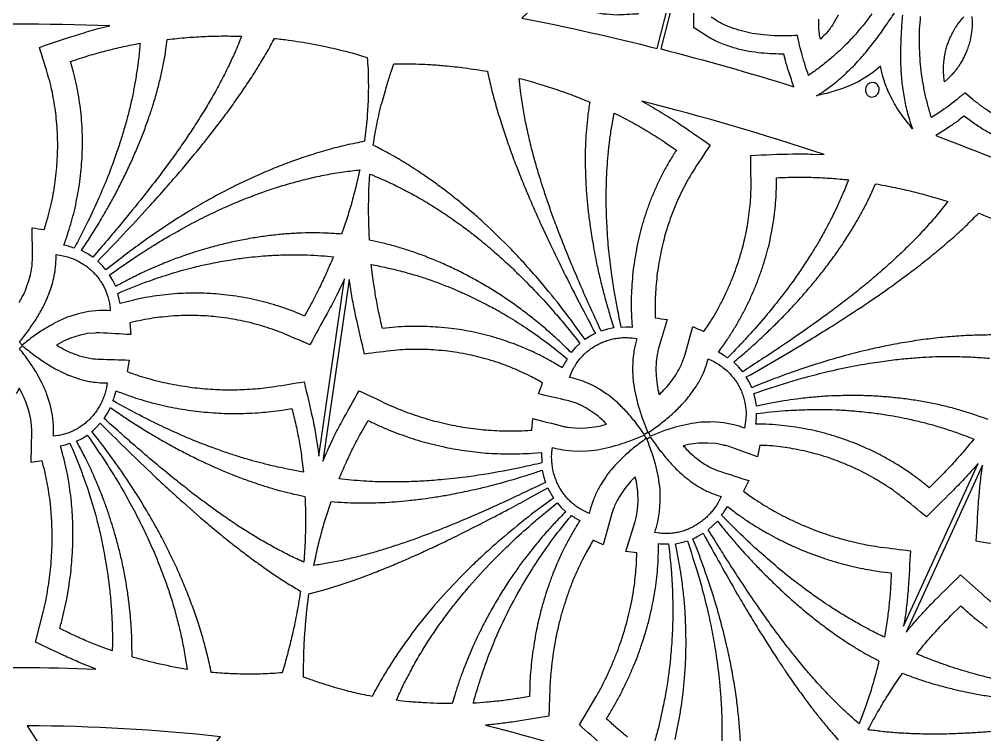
# Model space of a CAD drawing. Extents: x 10 to 990, y 10 to 990.
# Drawn here: x 500 to 649.5, y 785 to 895.8 of the extents above; entities that cross this region are included whole.
import ezdxf

# ---------------------------------------------------------------- set-up
doc = ezdxf.new("R2010")
doc.units = 0

msp = doc.modelspace()

# ---------------------------------------------------------------- linework, layer by layer
for points in [[(577.84, 896.01, -0.013094), (598.81, 891.3), (604.52, 913.77, -0.000937), (602.26, 912.73, -0.002796), (600.65, 912.05), (599.57, 911.66, -0.004801), (599.6, 909.93), (599.52, 907.96), (599.29, 905.9), (598.91, 903.86), (598.33, 901.82), (597.56, 899.88, -0.005631), (597.02, 898.81, 0.000825), (595.79, 896.63, 0.002062), (592.42, 896.47, 0.001351), (590.43, 896.63, 0.001077), (588.48, 896.98, 0.001279), (586.61, 897.51, 0.001112), (584.8, 898.2, -0.002624), (583, 899.03), (581.67, 899.73, -0.004239), (580.79, 898.79, -0.002406), (579.56, 897.59, 0.00144), (577.84, 896.01)], [(511.36, 858.96), (510.52, 859.52), (509.61, 860, 0.002304), (510.98, 862.08, 0.003428), (512.19, 864.03, 0.004353), (513.5, 866.28, 0.004721), (514.53, 868.11, 0.003596), (515.56, 870.06, 0.003441), (516.57, 872.12, 0.004352), (517.57, 874.28, 0.004436), (518.46, 876.36, 0.004644), (519.26, 878.37, 0.004639), (520.05, 880.56, 0.00308), (520.69, 882.47, 0.004276), (521.33, 884.66, 0.004682), (521.86, 886.74, 0.003651), (522.29, 888.71, 0.003692), (522.66, 890.76), (522.91, 892.68, -0.005953), (525.98, 893, -0.005921), (528.87, 893.17, -0.004299), (531.65, 893.24, -0.001872), (534.42, 893.2, -0.002568), (533.41, 890.75, -0.001993), (532.34, 888.43, -0.001893), (531.17, 886.12, -0.003056), (529.88, 883.78, -0.001519), (528.61, 881.62, -0.002941), (527.05, 879.16, -0.003489), (525.72, 877.15, -0.002763), (524.16, 874.92, -0.003137), (522.55, 872.72, -0.003759), (520.91, 870.56, -0.004156), (518.79, 867.87, -0.006291), (515.25, 863.53, -0.006343), (513.63, 861.62, 0.002354), (511.36, 858.96)], [(513.42, 856.99, 0.012729), (512.73, 857.76), (512.13, 858.34, 0.002439), (516.12, 862.51, 0.002903), (519.94, 866.64, 0.003222), (522.41, 869.39, 0.006232), (524.32, 871.58, 0.006828), (527.99, 875.96, 0.009543), (529.31, 877.6, 0.005116), (530.96, 879.74, 0.003247), (532.28, 881.49, 0.001977), (533.9, 883.76, 0.002516), (535.45, 886.04, 0.001814), (536.88, 888.26, 0.003), (538.32, 890.67, -0.001194), (539.53, 892.85, -0.007783), (541.67, 892.6, -0.010186), (545.3, 892.03, -0.010067), (547.44, 891.59, -0.005437), (550.57, 890.86, -0.009944), (553.16, 890.13), (553.88, 889.91, -0.006831), (554, 888.11, -0.011075), (554.05, 884.77, -0.0096), (554, 883.04, -0.003502), (553.82, 880.08), (553.48, 876.92, 0.004732), (550.6, 876.32, 0.004578), (547.83, 875.61, 0.006073), (544.9, 874.72, 0.006043), (542.28, 873.83, 0.005552), (539.59, 872.8, 0.006165), (536.86, 871.63, 0.006575), (534.15, 870.38, 0.006989), (531.51, 869.04, 0.00679), (529.09, 867.72, 0.007494), (526.29, 866.08, 0.008733), (522.97, 863.98, 0.011548), (518.72, 861.04, 0.009041), (516.08, 859.08, 0.00563), (513.42, 856.99)], [(508.5, 860.35, 0.013576), (507.62, 860.65), (506.91, 860.83, 0.005551), (507.58, 862.83, 0.006908), (508.09, 864.49, 0.004239), (508.52, 866.16, 0.005033), (508.92, 868.04, 0.004428), (509.23, 869.73, 0.005616), (509.48, 871.63, 0.006197), (509.65, 873.44, 0.006927), (509.75, 875.25, 0.00592), (509.78, 877.07, 0.005209), (509.74, 878.78, 0.005753), (509.6, 880.67, 0.007337), (509.4, 882.46, 0.006676), (509.12, 884.25, 0.00561), (508.8, 885.92, 0.005107), (508.37, 887.65), (507.9, 889.27, -0.005934), (510.72, 890.19, -0.006201), (513.4, 890.94, -0.006157), (516.13, 891.6, -0.001433), (518.7, 892.11, -0.004673), (518.48, 889.83, -0.005235), (518.2, 887.76, -0.00511), (517.84, 885.58, -0.005448), (517.46, 883.64, -0.005464), (516.96, 881.5, -0.004852), (516.44, 879.54, -0.00541), (515.79, 877.36, -0.006478), (515.07, 875.17, -0.012795), (513.71, 871.47, -0.00468), (512.32, 868.15, -0.008037), (510.63, 864.52, -0.007944), (509.78, 862.82, -0.003604), (508.5, 860.35)], [(641.96, 877.8, -0.013094), (661.87, 869.7), (671.2, 890.93, -0.000937), (668.8, 890.27, -0.002796), (667.1, 889.87), (665.97, 889.66, -0.004801), (665.71, 887.94), (665.31, 886.01), (664.75, 884.02), (664.03, 882.07), (663.12, 880.16), (662.04, 878.36, -0.005631), (661.34, 877.4, 0.000825), (659.77, 875.45, 0.002062), (656.42, 875.86, 0.001351), (654.47, 876.33, 0.001077), (652.62, 877, 0.001279), (650.86, 877.84, 0.001112), (649.18, 878.81, -0.002624), (647.54, 879.92), (646.34, 880.83, -0.004239), (645.33, 880.05, -0.002406), (643.92, 879.07, 0.00144), (641.96, 877.8)], [(589.22, 847.16, 0.012913), (588.31, 846.67), (587.61, 846.22, 0.010894), (584.2, 850.87, 0.010947), (580.66, 855.24, 0.008711), (578.07, 858.17, 0.009795), (576.2, 860.15, 0.014543), (571.99, 864.26, 0.01213), (570.32, 865.75, 0.009439), (567.89, 867.78, 0.011203), (566.13, 869.17, 0.007523), (564.14, 870.64, 0.005406), (561.98, 872.14, 0.004566), (559.67, 873.62, 0.005879), (557.13, 875.09, 0.001977), (554.82, 876.32, -0.00597), (555.1, 878.11, -0.008679), (555.75, 881.29, -0.008318), (556.17, 882.97, -0.002868), (557, 885.91, -0.008584), (557.63, 887.82), (558.02, 888.9, -0.006664), (560.03, 888.92, -0.010791), (563.74, 888.8, -0.009835), (565.9, 888.63, -0.004728), (568.98, 888.3, -0.002396), (572.5, 887.76, 0.001779), (573.11, 885.05, 0.001617), (573.81, 882.43, 0.00286), (574.67, 879.63, 0.00287), (575.5, 877.12, 0.002054), (576.43, 874.51, 0.002594), (577.47, 871.82, 0.002981), (578.57, 869.13, 0.002812), (579.67, 866.56, 0.002342), (580.77, 864.09, 0.002962), (582.17, 861.1, 0.00334), (583.81, 857.7, 0.004419), (585.97, 853.39, 0.004514), (587.46, 850.49, 0.000982), (589.22, 847.16)], [(592.07, 848.04), (591.07, 847.83), (590.1, 847.53, 0.001608), (587.84, 852.52, -0.003988), (586.68, 855.16, -0.003954), (585.32, 858.38, -0.006998), (583.82, 862.1, -0.003845), (582.8, 864.83, -0.004721), (581.99, 867.1, -0.003852), (581.22, 869.38, -0.002457), (580.46, 871.77, -0.001429), (579.77, 874.17, -0.002872), (579.1, 876.78, -0.003184), (578.54, 879.29, -0.002728), (578.06, 881.72, -0.003427), (577.68, 884.34), (577.4, 886.67, -0.005532), (580.41, 885.84, -0.00429), (583.08, 884.99, -0.004533), (585.79, 884.02, -0.001896), (588.34, 882.98, 0.00321), (588.03, 880.87, 0.003535), (587.82, 878.82, 0.003076), (587.69, 876.71, 0.004701), (587.63, 874.48, 0.004657), (587.66, 872.32, 0.004468), (587.75, 870.11, 0.004461), (587.93, 867.8, 0.004203), (588.15, 865.66, 0.003865), (588.45, 863.42, 0.00486), (588.92, 860.59, 0.005987), (589.22, 858.92, 0.004128), (589.72, 856.58, 0.004616), (590.31, 854.16, 0.004162), (590.81, 852.23, 0.003945), (591.48, 849.94), (592.07, 848.04)], [(624.65, 874.86, 0.018607), (596.41, 883.14, -0.005996), (599.18, 881.56, -0.005207), (601.86, 879.86, -0.004237), (606.99, 876.34, 0.004014), (604.21, 872.09, 0.007907), (603.34, 870.6, 0.007826), (602.59, 869.14, 0.007214), (601.89, 867.64, 0.007873), (601.25, 866.11, 0.007936), (600.68, 864.55, 0.008056), (600.15, 862.86, 0.005574), (599.75, 861.46, 0.006549), (599.36, 859.74, 0.00639), (599.05, 858.08, 0.004993), (598.81, 856.53, 0.005914), (598.62, 854.77, 0.007217), (598.51, 853.1, 0.004612), (598.46, 851.53, 0.005145), (598.49, 849.76), (598.5, 849.57, -0.00148), (600.35, 849.3), (598.95, 844.66, 0.022814), (598.8, 843.91), (598.63, 842.79), (598.58, 841.47), (598.66, 840.01, 0.02108), (598.91, 838.48), (599.1, 837.69, 0.008883), (599.84, 838.41, 0.023664), (600.8, 839.52), (601.62, 840.66, 0.026481), (602.35, 841.95, 0.025679), (602.71, 842.77, 0.028972), (603.15, 844.12), (604.3, 848.23, -0.001432), (606.02, 847.45, 0.010632), (607.22, 849.27, 0.004481), (608.07, 850.71, 0.007066), (608.94, 852.38, 0.005186), (609.59, 853.71, 0.006127), (610.29, 855.34, 0.006706), (610.9, 856.92, 0.007507), (611.45, 858.51, 0.008042), (611.95, 860.22, 0.005953), (612.32, 861.64, 0.007783), (612.69, 863.46, 0.008158), (612.95, 865.01, 0.006967), (613.15, 866.67, 0.005783), (613.28, 868.22, 0.005342), (613.34, 869.86, 0.001827), (613.27, 874.74, -0.005649), (619.79, 874.97, -0.006061), (622.84, 874.94), (624.65, 874.86)], [(594.89, 848.1, 0.010097), (593.96, 848.11), (593.22, 848.09, -0.004617), (592.64, 851, -0.008856), (592.23, 853.24, -0.015247), (591.31, 859.96, -0.009138), (591.15, 861.76, -0.009201), (591.02, 863.85, -0.011271), (590.9, 867.13, -0.00678), (590.91, 869.43, -0.007377), (590.95, 871.23, -0.005415), (591.07, 873.32, -0.005542), (591.23, 875.3, -0.004706), (591.48, 877.37, -0.005268), (591.79, 879.45), (592.13, 881.3, -0.004465), (594.76, 879.94, -0.004641), (597.21, 878.54, -0.00635), (599.75, 876.93, -0.001846), (601.77, 875.55, 0.005409), (600.77, 873.97, 0.004903), (599.89, 872.42, 0.007337), (599.04, 870.74, 0.006988), (598.3, 869.11, 0.007464), (597.63, 867.47, 0.007357), (597.03, 865.77, 0.007559), (596.47, 863.96, 0.005081), (596.05, 862.4, 0.006042), (595.65, 860.55, 0.005907), (595.33, 858.76, 0.004508), (595.08, 857.07, 0.005419), (594.9, 855.17, 0.00663), (594.79, 853.36, 0.004092), (594.76, 851.63, 0.004762), (594.8, 849.72), (594.89, 848.1)], [(514.93, 854.44), (514.5, 855.35), (513.98, 856.21, -0.006383), (518.53, 859.34, -0.007616), (520.89, 860.85, -0.008793), (524.02, 862.71, -0.012784), (527.69, 864.7, -0.008758), (530.64, 866.14, -0.01022), (533.27, 867.31, -0.011465), (535.65, 868.28, -0.011265), (537.98, 869.14, -0.008553), (539.84, 869.77, -0.005903), (542.32, 870.51, -0.005714), (544.93, 871.18, -0.00499), (547.47, 871.74, -0.005778), (550.23, 872.19, -0.00183), (552.71, 872.51, -0.003888), (552.09, 869.79, -0.002586), (551.46, 867.36, -0.002473), (550.72, 864.89), (549.92, 862.55, 0.006451), (547.59, 862.69, 0.007121), (545.43, 862.74, 0.006916), (543.22, 862.69, 0.006573), (541, 862.54, 0.006394), (538.77, 862.31, 0.006448), (536.5, 861.99, 0.00672), (534.15, 861.56, 0.006174), (531.98, 861.09, 0.006119), (529.73, 860.52, 0.00804), (526.93, 859.67, 0.009371), (525.19, 859.09, 0.007075), (523.01, 858.27, 0.008307), (520.59, 857.26, 0.008512), (518.75, 856.42, 0.007205), (516.69, 855.39, 0.001455), (514.93, 854.44)], [(586.83, 845.62), (586.11, 844.95), (585.45, 844.19, 0.006887), (583.6, 846, 0.00639), (581.97, 847.47, 0.007628), (579.96, 849.15, 0.008197), (578.22, 850.51, 0.008055), (576.43, 851.83, 0.007534), (574.5, 853.12, 0.006855), (572.54, 854.35, 0.006797), (570.54, 855.5, 0.006392), (568.6, 856.54, 0.006441), (566.44, 857.58, 0.006989), (564.47, 858.45, 0.007297), (562.28, 859.31, 0.007473), (560.19, 860.04, 0.007664), (558.19, 860.66, 0.007518), (556.1, 861.2, 0.001404), (554.23, 861.61, -0.002097), (554.12, 864.26, -0.004133), (554.09, 866.93, -0.002636), (554.15, 869.38), (554.3, 871.84, -0.004947), (556.87, 870.74, -0.004391), (559.28, 869.57, -0.004623), (561.65, 868.3, -0.006018), (564.03, 866.88, -0.006414), (566.27, 865.42, -0.00698), (568.71, 863.69, -0.006397), (570.59, 862.27, -0.007053), (572.8, 860.45, -0.007778), (574.95, 858.55, -0.008689), (577.02, 856.61, -0.02126), (582.96, 850.32, -0.010207), (584.64, 848.34, -0.002678), (586.83, 845.62)], [(609.67, 843.36, 0.013576), (608.92, 843.89), (608.28, 844.27, 0.005551), (609.5, 846, 0.006908), (610.45, 847.44, 0.004239), (611.34, 848.93, 0.005033), (612.25, 850.62, 0.004428), (613.02, 852.16, 0.005616), (613.8, 853.91, 0.006197), (614.47, 855.6, 0.006927), (615.08, 857.31, 0.00592), (615.61, 859.04, 0.005209), (616.06, 860.69, 0.005753), (616.46, 862.55, 0.007337), (616.77, 864.32, 0.006676), (617.01, 866.11, 0.00561), (617.17, 867.8, 0.005107), (617.25, 869.59), (617.25, 871.28, -0.005934), (620.21, 871.36, -0.006201), (623, 871.33, -0.006157), (625.8, 871.19, -0.001433), (628.42, 870.96, -0.004673), (627.56, 868.83, -0.005235), (626.71, 866.92, -0.00511), (625.75, 864.94, -0.005448), (624.83, 863.18, -0.005464), (623.75, 861.27, -0.004852), (622.7, 859.54, -0.00541), (621.46, 857.63, -0.006478), (620.16, 855.73, -0.012795), (617.81, 852.56, -0.00468), (615.54, 849.77, -0.008037), (612.9, 846.76, -0.007944), (611.61, 845.37, -0.003604), (609.67, 843.36)], [(612.03, 841.22), (611.38, 841.99), (610.64, 842.71, 0.002304), (612.54, 844.32, 0.003428), (614.26, 845.85, 0.004353), (616.15, 847.64, 0.004721), (617.65, 849.11, 0.003596), (619.19, 850.68, 0.003441), (620.74, 852.37, 0.004352), (622.3, 854.17, 0.004436), (623.75, 855.92, 0.004644), (625.08, 857.61, 0.004639), (626.46, 859.49, 0.00308), (627.61, 861.15, 0.004276), (628.84, 863.07, 0.004682), (629.93, 864.92, 0.003651), (630.9, 866.69, 0.003692), (631.83, 868.55), (632.62, 870.32, -0.005953), (635.65, 869.76, -0.005921), (638.47, 869.11, -0.004299), (641.15, 868.39, -0.001872), (643.81, 867.57, -0.002568), (642.15, 865.51, -0.001993), (640.46, 863.58, -0.001893), (638.69, 861.7, -0.003056), (636.79, 859.82, -0.001519), (634.96, 858.11, -0.002941), (632.77, 856.19, -0.003489), (630.93, 854.63, -0.002763), (628.81, 852.93, -0.003137), (626.64, 851.27, -0.003759), (624.46, 849.66, -0.004156), (621.67, 847.67, -0.006291), (617.05, 844.51, -0.006343), (614.96, 843.14, 0.002354), (612.03, 841.22)], [(500.02, 845.8, -0.001625), (501.4, 847.6, -0.001479), (502.59, 849.35, 0.004329), (503.62, 851.15, 0.014144), (504.27, 852.51, 0.027527), (504.55, 853.22), (504.99, 854.43, 0.015143), (505.32, 855.72, 0.030674), (505.57, 857.1, 0.019293), (505.68, 858.65), (505.68, 859.38), (506.53, 859.25, -0.014059), (507.46, 859.02, -0.015058), (508.25, 858.75), (508.93, 858.45, -0.012089), (509.72, 858, -0.016387), (510.39, 857.55, -0.014856), (511.02, 857.04, -0.015861), (511.61, 856.46, -0.015452), (512.13, 855.87, -0.015854), (512.6, 855.21, -0.014018), (513.01, 854.51), (513.33, 853.87), (513.62, 853.11, -0.013395), (513.86, 852.24, -0.015353), (514.01, 851.41), (514.08, 850.67, 0.030731), (512.34, 850.69), (510.78, 850.54), (509.11, 850.19, 0.00145), (507.42, 849.65, 0.022213), (505.62, 848.84, 0.001577), (503.99, 847.92, 0.001614), (502.23, 846.75, 0.001806), (500.46, 845.36), (500.02, 845.8)], [(515.61, 851.77, 0.010688), (515.42, 852.65), (515.23, 853.35, -0.013669), (519.39, 855.04, -0.009082), (522.63, 856.15, -0.01806), (527.51, 857.53, -0.007865), (529.7, 858.01, -0.009347), (532.53, 858.52, -0.012086), (534.8, 858.85, -0.014767), (538.21, 859.19, -0.008546), (540.5, 859.31, -0.008385), (542.43, 859.35, -0.00696), (544.6, 859.31, -0.007679), (546.77, 859.2, -0.001427), (548.64, 859.04, -0.00188), (547.58, 856.58, -0.002088), (546.49, 854.26, -0.00349), (545.23, 851.82), (544.15, 849.85, 0.005659), (542.42, 850.58, 0.007605), (540.64, 851.22, 0.007902), (538.91, 851.75, 0.007255), (537.16, 852.21, 0.007923), (535.4, 852.6, 0.007769), (533.6, 852.91, 0.007983), (531.68, 853.16, 0.00599), (530.05, 853.31, 0.006984), (528.12, 853.39, 0.008563), (526.18, 853.39, 0.005847), (524.54, 853.33, 0.006695), (522.61, 853.15, 0.008206), (520.79, 852.92, 0.005708), (519.07, 852.62, 0.008185), (517.1, 852.16), (515.61, 851.77)], [(584.87, 843.22, 0.013378), (584.4, 842.46), (584.07, 841.83, 0.007728), (582.25, 842.9, 0.008648), (580.73, 843.72, 0.005743), (579.17, 844.48, 0.008218), (577.3, 845.26, 0.008697), (575.68, 845.87, 0.008592), (573.85, 846.46, 0.009228), (572.09, 846.94, 0.007899), (570.4, 847.34, 0.008272), (568.51, 847.69, 0.00597), (566.9, 847.93, 0.007743), (564.89, 848.12, 0.008209), (563.18, 848.22, 0.008734), (561.28, 848.25, 0.006068), (559.68, 848.21, 0.008019), (557.8, 848.08), (556.23, 847.9, -0.002926), (555.65, 850.52, -0.003688), (555.18, 853, -0.002009), (554.8, 855.4), (554.5, 857.83, -0.007247), (556.91, 857.34, -0.007978), (559, 856.84, -0.008741), (561.37, 856.17, -0.00889), (563.12, 855.62, -0.007244), (565.15, 854.89, -0.007934), (567.14, 854.1, -0.009134), (569.47, 853.07, -0.010346), (571.94, 851.86, -0.010812), (573.92, 850.81, -0.011888), (575.67, 849.79, -0.0125), (578.48, 848.01, -0.011727), (581.75, 845.7, -0.008979), (584.56, 843.47), (584.87, 843.22)], [(505.76, 845.36, 0.009254), (506.62, 844.85, 0.023689), (507.91, 844.22, 0.007317), (509.28, 843.71, 0.03906), (511.1, 843.28, 0.024226), (512.46, 843.16, -0.0034), (517.02, 843.03), (516.69, 841.25, 0.009813), (518.67, 840.56, 0.003804), (520.22, 840.1, 0.005909), (521.99, 839.66, 0.007353), (523.48, 839.33, 0.006837), (525.17, 839.03, 0.007508), (526.79, 838.8, 0.006454), (528.31, 838.63, 0.006508), (530.02, 838.5, 0.004709), (531.43, 838.44, 0.006933), (533.33, 838.43, 0.00849), (534.85, 838.48, 0.008178), (536.55, 838.58, 0.008034), (537.95, 838.71, 0.006278), (539.52, 838.92, -0.003516), (544.09, 839.66, -0.00419), (545.43, 833.95, -0.005629), (545.94, 831.27, -0.005368), (546.32, 828.68), (546.38, 828.15), (550.36, 855.59, -0.008968), (549.65, 854.09, -0.007036), (548.97, 852.7, -0.003449), (547.67, 850.25, 0.002665), (545, 845.4, 0.005626), (540.37, 847.36, 0.008121), (538.75, 847.94, 0.007943), (537.17, 848.43, 0.009382), (535.47, 848.88, 0.010236), (533.85, 849.23, 0.008606), (532.3, 849.5, 0.009666), (530.43, 849.73, 0.009738), (528.96, 849.86, 0.009397), (527.19, 849.93, 0.009423), (525.49, 849.93, 0.009505), (523.92, 849.86, 0.009298), (522.15, 849.7, 0.008749), (520.58, 849.5, 0.00622), (519.03, 849.22, 0.006975), (517.3, 848.83), (517.1, 848.78), (517.26, 846.97, 0.003495), (512.45, 847.25, 0.023156), (511.69, 847.22), (510.57, 847.12), (509.28, 846.84), (507.9, 846.4, 0.022773), (506.49, 845.77), (505.76, 845.36)], [(551.1, 855.52), (547.02, 827.37, -0.012311), (547.71, 828.96, -0.006417), (548.67, 831.02, -0.005765), (549.93, 833.46, -0.002683), (552.62, 838.27, -0.00163), (557.06, 836.16, 0.005786), (558.6, 835.5, 0.005803), (560.09, 834.92, 0.007084), (561.69, 834.37, 0.008271), (563.23, 833.89, 0.006576), (564.69, 833.49, 0.006365), (566.36, 833.1, 0.007496), (567.84, 832.8, 0.007155), (569.53, 832.53, 0.007189), (571.15, 832.32, 0.007472), (572.67, 832.18, 0.006956), (574.38, 832.09, 0.00669), (575.91, 832.05, 0.003965), (577.44, 832.07, 0.004459), (579.16, 832.16), (579.35, 832.17), (579.52, 833.97, -0.003391), (584.13, 832.78, 0.022335), (584.86, 832.65), (585.96, 832.51), (587.26, 832.49), (588.69, 832.61, 0.020945), (590.2, 832.89), (590.95, 833.09, 0.010231), (590.25, 833.79, 0.025551), (589.14, 834.71, 0.009265), (587.91, 835.52, 0.033955), (586.38, 836.29, 0.039862), (584.32, 836.89, 0.002897), (580.4, 837.78), (581.05, 839.47, 0.014724), (579.09, 840.56, 0.006253), (577.68, 841.23, 0.008427), (575.96, 841.96, 0.006312), (574.58, 842.48, 0.008789), (572.8, 843.05, 0.009532), (571.18, 843.49, 0.00836), (569.64, 843.85, 0.009867), (567.8, 844.19, 0.010027), (566.35, 844.4, 0.009631), (564.51, 844.57, 0.010572), (562.94, 844.66, 0.010202), (561.19, 844.68, 0.009592), (559.75, 844.65, 0.008567), (558.13, 844.52, 0.003535), (553.45, 843.96, 0.001576), (552.14, 849.7, -0.001485), (551.62, 852.29, -0.003421), (551.17, 854.99), (551.1, 855.52)], [(596.8, 831.51, 0.001692), (595.48, 833.34, 0.001578), (594.12, 834.94, 0.00721), (592.67, 836.4, 0.016133), (591.53, 837.36, 0.028005), (590.91, 837.81), (589.85, 838.52, 0.01668), (588.6, 839.19, 0.03597), (587.15, 839.8, 0.026215), (585.75, 840.22), (585.22, 840.34), (585.53, 841.12), (585.9, 841.86, -0.013576), (586.39, 842.63), (586.83, 843.21, -0.01292), (587.44, 843.87), (587.95, 844.35, -0.014506), (588.66, 844.88, -0.01563), (589.36, 845.32, -0.016312), (590.07, 845.68, -0.016234), (590.81, 845.98, -0.013517), (591.59, 846.22, -0.017024), (592.39, 846.39, -0.015247), (593.21, 846.49, -0.014156), (594.04, 846.51, -0.01582), (594.89, 846.46), (595.65, 846.36, 0.030241), (595.23, 844.68), (595.01, 843.14), (594.96, 841.45), (595.08, 839.68, 0.019773), (595.41, 837.74), (595.86, 835.92, -0.001346), (596.51, 833.92, -0.001536), (597.33, 831.82), (596.8, 831.51)], [(500.46, 845.24, -0.001798), (502.22, 843.85, -0.001618), (503.93, 842.66, 0.00395), (505.67, 841.62, 0.013962), (507.06, 840.93, 0.022357), (507.76, 840.65, 0.008395), (508.93, 840.22, 0.024908), (510.61, 839.77, 0.018664), (511.41, 839.63, 0.018338), (512.91, 839.49), (513.61, 839.48, -0.013227), (513.45, 838.56, -0.014171), (513.23, 837.76, -0.013457), (512.95, 837, -0.015303), (512.62, 836.26, -0.012509), (512.22, 835.57, -0.016089), (511.78, 834.91, -0.014355), (511.3, 834.31, -0.014405), (510.75, 833.74, -0.015174), (510.17, 833.22, -0.015506), (509.56, 832.77, -0.01308), (508.9, 832.35, -0.015858), (508.22, 832, -0.01581), (507.5, 831.71, -0.013455), (506.77, 831.49, -0.015389), (505.99, 831.32), (505.29, 831.23, 0.028166), (505.28, 832.96), (505.11, 834.51), (504.76, 836.16), (504.22, 837.84, 0.02144), (503.43, 839.63), (502.54, 841.26, 0.001492), (501.39, 843.01, 0.001633), (500.03, 844.8), (500.46, 845.24)], [(597.44, 831.79, -0.001625), (599.27, 833.12, -0.001479), (600.9, 834.47, 0.004329), (602.4, 835.91, 0.014144), (603.41, 837.02, 0.027527), (603.88, 837.63), (604.64, 838.67, 0.015143), (605.33, 839.81, 0.030674), (605.95, 841.06, 0.019293), (606.5, 842.52), (606.7, 843.22), (607.48, 842.86, -0.014059), (608.3, 842.38, -0.015058), (608.98, 841.89), (609.55, 841.42, -0.012089), (610.19, 840.76, -0.016387), (610.71, 840.14, -0.014856), (611.17, 839.47, -0.015861), (611.57, 838.75, -0.015452), (611.9, 838.03, -0.015854), (612.16, 837.27, -0.014018), (612.36, 836.48), (612.49, 835.78), (612.55, 834.96, -0.013395), (612.53, 834.06, -0.015353), (612.44, 833.23), (612.3, 832.5, 0.030731), (610.64, 833.01), (609.1, 833.31), (607.4, 833.44, 0.00145), (605.62, 833.39, 0.022213), (603.67, 833.12, 0.001577), (601.85, 832.71, 0.001614), (599.84, 832.08, 0.001806), (597.74, 831.24), (597.44, 831.79)], [(514.49, 836.73, 0.012138), (514.79, 837.57), (514.98, 838.26, 0.005001), (516.89, 837.55, 0.006212), (518.46, 837.02, 0.003557), (520.05, 836.55, 0.005543), (521.92, 836.08, 0.006624), (523.54, 835.72, 0.004788), (525.25, 835.42, 0.004878), (526.97, 835.17, 0.005705), (528.69, 834.97, 0.006078), (530.51, 834.84, 0.003916), (532.05, 834.76, 0.005686), (533.98, 834.76, 0.006082), (535.6, 834.8, 0.006358), (537.41, 834.91, 0.003909), (538.94, 835.05, 0.005476), (540.72, 835.29), (542.22, 835.54, -0.005367), (542.84, 832.94, -0.005693), (543.33, 830.48, -0.005725), (543.72, 828), (544, 825.68, -0.004277), (541.8, 826.08, -0.004129), (539.98, 826.46, -0.004992), (537.79, 826.99, -0.006475), (536.08, 827.44, -0.00563), (534.1, 828.03, -0.005587), (532.32, 828.6, -0.005989), (530.19, 829.36, -0.007015), (527.72, 830.3, -0.014148), (524.32, 831.74, -0.007347), (521.31, 833.13, -0.006808), (517.75, 834.94, -0.003685), (514.65, 836.64), (514.49, 836.73)], [(513.12, 833.98), (513.66, 834.79), (514.13, 835.66, 0.002963), (516.17, 834.26, 0.003454), (517.92, 833.11, 0.003922), (520.02, 831.81, 0.00529), (521.81, 830.75, 0.004786), (523.62, 829.73, 0.004159), (525.52, 828.72, 0.004761), (527.51, 827.72, 0.005523), (529.51, 826.78, 0.004314), (531.18, 826.04, 0.003994), (533.19, 825.21, 0.004657), (535.01, 824.51, 0.00479), (537.01, 823.82, 0.005365), (538.9, 823.23, 0.005062), (540.7, 822.71, 0.002571), (542.48, 822.28, -0.001503), (544.24, 821.91, -0.004824), (544.32, 819.17, -0.00473), (544.31, 816.61, -0.004779), (544.22, 814.06), (544.06, 811.71, -0.001428), (541.91, 812.72, -0.002861), (539.79, 813.82, -0.003199), (537.76, 814.95, -0.002504), (535.76, 816.15, -0.003041), (533.77, 817.42, -0.003314), (531.58, 818.92, -0.003368), (529.85, 820.13, -0.002937), (527.77, 821.68, -0.003785), (525.71, 823.28, -0.004723), (523.74, 824.85, -0.008505), (517.54, 830.06, -0.006168), (515.55, 831.83, 0.002583), (513.12, 833.98)], [(614.08, 833.12, 0.010688), (614.15, 834.02), (614.16, 834.74, -0.013669), (618.63, 835.2, -0.009082), (622.06, 835.35, -0.01806), (627.12, 835.3, -0.007865), (629.36, 835.14, -0.009347), (632.22, 834.84, -0.012086), (634.49, 834.51, -0.014767), (637.86, 833.87, -0.008546), (640.08, 833.34, -0.008385), (641.95, 832.84, -0.00696), (644.03, 832.19, -0.007679), (646.08, 831.47, -0.001427), (647.82, 830.79, -0.00188), (646.12, 828.73, -0.002088), (644.41, 826.81, -0.00349), (642.51, 824.83), (640.93, 823.24, 0.005659), (639.47, 824.43, 0.007605), (637.94, 825.54, 0.007902), (636.44, 826.54, 0.007255), (634.89, 827.47, 0.007923), (633.3, 828.34, 0.007769), (631.66, 829.15, 0.007983), (629.9, 829.93, 0.00599), (628.37, 830.53, 0.006984), (626.54, 831.15, 0.008563), (624.68, 831.7, 0.005847), (623.09, 832.1, 0.006695), (621.19, 832.48, 0.008206), (619.38, 832.76, 0.005708), (617.64, 832.96, 0.008185), (615.62, 833.08), (614.08, 833.12)], [(511.25, 831.97, 0.011282), (511.97, 832.64), (512.53, 833.23, 0.002159), (516.44, 829.36, 0.002435), (520.27, 825.69, 0.002808), (522.92, 823.21, 0.005629), (524.91, 821.4, 0.005938), (529.07, 817.76, 0.008952), (530.47, 816.59, 0.005255), (532.72, 814.76, 0.009192), (534.42, 813.44, 0.008002), (536.23, 812.08, 0.006034), (537.78, 810.96, 0.001701), (539.56, 809.72, 0.002201), (541.66, 808.37, -0.002076), (543.53, 807.23, -0.007814), (543.21, 805.16, -0.008831), (542.6, 801.97, -0.009578), (542.08, 799.7, -0.004757), (541.51, 797.42, -0.007387), (540.76, 794.77), (540.7, 794.59, -0.005364), (539.17, 794.47, -0.009296), (536.28, 794.37, -0.010958), (534.64, 794.38, -0.002149), (532.39, 794.45, 0.002167), (529.73, 794.63, 0.005695), (529.12, 797.33, 0.005692), (528.45, 799.85, 0.006184), (527.62, 802.53, 0.006552), (526.8, 804.91, 0.006037), (525.86, 807.37, 0.006558), (524.79, 809.89, 0.007012), (523.64, 812.39, 0.007782), (522.37, 814.94, 0.008348), (521.11, 817.28, 0.008915), (519.25, 820.47, 0.018085), (514.96, 827.01, 0.011726), (512.24, 830.69), (511.25, 831.97)], [(580.89, 828.73, 0.014748), (580.9, 827.74), (580.94, 827.11, -0.004333), (577.78, 826.4, -0.007985), (575.73, 825.99, -0.012709), (569.55, 824.95, -0.007178), (567.76, 824.73, -0.007046), (565.69, 824.52, -0.010368), (562.7, 824.29, -0.006735), (560.07, 824.18, -0.010462), (558.29, 824.15, -0.007798), (555.95, 824.17, -0.010404), (554.27, 824.23, -0.009466), (552.36, 824.35, -0.010764), (550.45, 824.52), (549.52, 824.61, -0.005448), (550.6, 827.13, -0.003996), (551.65, 829.34, -0.005754), (552.92, 831.74), (554.01, 833.67, 0.002948), (555.63, 832.9, 0.005403), (557.29, 832.19, 0.005343), (558.88, 831.57, 0.005072), (560.5, 831, 0.005705), (562.13, 830.49, 0.00541), (563.8, 830.04, 0.006033), (565.57, 829.62, 0.006774), (567.18, 829.29, 0.004867), (568.89, 829.02, 0.004865), (570.61, 828.79, 0.003307), (572.25, 828.63, 0.004458), (574.08, 828.53, 0.005738), (575.82, 828.49, 0.003298), (577.49, 828.51, 0.005696), (579.42, 828.61), (580.89, 828.73)], [(508.86, 830.47), (509.71, 830.9), (510.52, 831.42, -0.006041), (513.48, 827.02, -0.008441), (515.05, 824.51, -0.00876), (516.97, 821.19, -0.010642), (518.55, 818.22, -0.00879), (520, 815.18, -0.014688), (521.67, 811.3, -0.008007), (522.49, 809.14, -0.005841), (523.22, 807.06, -0.00645), (523.98, 804.58, -0.006426), (524.62, 802.17, -0.004407), (525.15, 799.93, -0.005873), (525.64, 797.3), (525.98, 795.11, -0.00293), (523.66, 795.53, -0.004064), (521.51, 795.98, -0.002072), (519.47, 796.48, 0.001561), (517.45, 797.05, 0.005908), (517.43, 799.37, 0.005651), (517.36, 801.33, 0.006664), (517.19, 803.52, 0.006383), (516.96, 805.63, 0.006466), (516.66, 807.74, 0.00655), (516.29, 809.89, 0.007633), (515.78, 812.31, 0.007994), (515.3, 814.28, 0.007016), (514.74, 816.32, 0.008257), (513.71, 819.55, 0.012847), (513.08, 821.3, 0.010771), (512.19, 823.56, 0.009043), (511.1, 826.06, 0.01048), (510.3, 827.72, 0.010733), (509.22, 829.78), (508.86, 830.47)], [(597.07, 830.87, 0.001539), (595.27, 829.53, 0.001346), (593.68, 828.16, 0.006778), (592.24, 826.7, 0.015564), (591.23, 825.49, 0.022764), (590.79, 824.85, 0.009602), (590.09, 823.79, 0.025025), (589.26, 822.22, 0.021214), (588.9, 821.36, 0.021886), (588.42, 819.89), (588.26, 819.28), (587.53, 819.6), (586.84, 819.97, -0.012983), (586.13, 820.46, -0.016563), (585.53, 820.95, -0.012436), (584.97, 821.5, -0.016938), (584.47, 822.08, -0.014496), (584.02, 822.7, -0.014488), (583.61, 823.38, -0.014986), (583.27, 824.07, -0.014973), (582.98, 824.79, -0.012659), (582.75, 825.56, -0.015178), (582.58, 826.33, -0.014557), (582.48, 827.13, -0.013279), (582.44, 827.93, -0.014329), (582.47, 828.77), (582.55, 829.51, 0.029241), (584.19, 829.14), (585.69, 828.95), (587.34, 828.93), (589.06, 829.07, 0.019633), (590.95, 829.42, -0.001355), (592.73, 829.89, -0.001608), (594.7, 830.56, -0.001705), (596.78, 831.41), (597.07, 830.87)], [(506.36, 829.74, 0.015588), (507.27, 829.97), (507.83, 830.15, -0.00836), (509.11, 827.1, -0.009996), (509.9, 825, -0.022126), (512, 818.26, -0.008248), (512.56, 815.96, -0.008205), (513.21, 812.77, -0.016094), (513.92, 807.98, -0.00843), (514.18, 805.32, -0.015872), (514.39, 801.39, -0.009918), (514.41, 799.07), (514.4, 797.98), (512.25, 798.77, -0.00131), (510.19, 799.6, -0.002936), (508.02, 800.59, 0.001879), (506.25, 801.44, 0.005505), (506.75, 803.31, 0.006907), (507.16, 805.12, 0.007093), (507.49, 806.86, 0.007707), (507.78, 808.72, 0.00891), (508, 810.47, 0.007868), (508.15, 812.16, 0.008076), (508.26, 814.15, 0.007483), (508.3, 815.67, 0.007023), (508.28, 817.57, 0.008211), (508.19, 819.47, 0.007595), (508.06, 821.08, 0.007236), (507.83, 822.97, 0.007051), (507.57, 824.66, 0.00748), (507.22, 826.44, 0.008486), (506.74, 828.37), (506.36, 829.74)], [(597.7, 831.13, -0.001798), (599, 829.3, -0.001618), (600.31, 827.67, 0.00395), (601.69, 826.19, 0.013962), (602.83, 825.13, 0.022357), (603.42, 824.66, 0.008395), (604.42, 823.92, 0.024908), (605.91, 823.02, 0.018664), (606.63, 822.66, 0.018338), (608.03, 822.1), (608.7, 821.89, -0.013227), (608.28, 821.06, -0.014171), (607.85, 820.35, -0.013457), (607.37, 819.7, -0.015303), (606.84, 819.09, -0.012509), (606.26, 818.53, -0.016089), (605.66, 818.03, -0.014355), (605.02, 817.59, -0.014405), (604.34, 817.19, -0.015174), (603.64, 816.86, -0.015506), (602.93, 816.59, -0.01308), (602.18, 816.38, -0.015858), (601.42, 816.23, -0.01581), (600.65, 816.16, -0.013455), (599.88, 816.15, -0.015389), (599.09, 816.21), (598.4, 816.32, 0.028166), (598.87, 817.99), (599.15, 819.52), (599.27, 821.2), (599.23, 822.97, 0.02144), (598.97, 824.9), (598.58, 826.72, 0.001492), (597.97, 828.73, 0.001633), (597.17, 830.83), (597.7, 831.13)], [(602.83, 829.75, 0.009254), (603.51, 829.02, 0.023689), (604.57, 828.05, 0.007317), (605.74, 827.17, 0.03906), (607.36, 826.25, 0.024226), (608.63, 825.75, -0.0034), (612.97, 824.35), (612.15, 822.72, 0.009813), (613.86, 821.5, 0.003804), (615.22, 820.62, 0.005909), (616.79, 819.7, 0.007353), (618.13, 818.97, 0.006837), (619.67, 818.21, 0.007508), (621.15, 817.53, 0.006454), (622.56, 816.94, 0.006508), (624.17, 816.33, 0.004709), (625.51, 815.87, 0.006933), (627.32, 815.34, 0.00849), (628.8, 814.95, 0.008178), (630.46, 814.57, 0.008034), (631.84, 814.3, 0.006278), (633.4, 814.06, -0.003516), (638, 813.48, -0.00419), (637.67, 807.62, -0.005629), (637.41, 804.91, -0.005368), (637.05, 802.32), (636.96, 801.79), (648.5, 827, -0.008968), (647.39, 825.76, -0.007036), (646.35, 824.62, -0.003449), (644.42, 822.63, 0.002665), (640.49, 818.73, 0.005626), (636.6, 821.92, 0.008121), (635.21, 822.93, 0.007943), (633.83, 823.84, 0.009382), (632.32, 824.75, 0.010236), (630.87, 825.55, 0.008606), (629.45, 826.24, 0.009666), (627.73, 826.99, 0.009738), (626.36, 827.53, 0.009397), (624.67, 828.1, 0.009423), (623.05, 828.57, 0.009505), (621.52, 828.95, 0.009298), (619.77, 829.3, 0.008749), (618.21, 829.54, 0.00622), (616.65, 829.72, 0.006975), (614.87, 829.82), (614.67, 829.83), (614.32, 828.05, 0.003495), (609.78, 829.67, 0.023156), (609.05, 829.86), (607.94, 830.08), (606.62, 830.18), (605.17, 830.14, 0.022773), (603.64, 829.93), (602.83, 829.75)], [(580.99, 825.99), (581.2, 825.02), (581.5, 824.08, 0.002063), (576.76, 821.83, -0.003999), (574.2, 820.64, -0.003468), (570.93, 819.18, -0.006448), (567.74, 817.82, -0.004057), (564.96, 816.7, -0.006238), (562.54, 815.78, -0.008244), (560.46, 815.02, -0.008315), (558.28, 814.28, -0.006451), (556.63, 813.75, -0.002806), (554.46, 813.11, -0.002493), (552.2, 812.51, -0.001875), (550.03, 812, -0.002331), (547.68, 811.55, 0.001854), (545.6, 811.2, -0.00395), (546.2, 813.92, -0.004753), (546.83, 816.42, -0.005059), (547.55, 818.88), (548.28, 821.12, 0.003893), (550.34, 820.97, 0.004908), (552.25, 820.9, 0.004539), (554.21, 820.9, 0.003597), (556.2, 820.96, 0.003512), (558.2, 821.08, 0.003568), (560.25, 821.27, 0.004298), (562.49, 821.54, 0.004828), (564.49, 821.82, 0.00349), (566.48, 822.16, 0.004494), (569.31, 822.73, 0.009873), (570.97, 823.09, 0.005287), (572.99, 823.58, 0.007992), (577.01, 824.7, 0.003407), (579.19, 825.38, -0.001533), (580.99, 825.99)], [(581.85, 823.22, 0.01132), (582.31, 822.34), (582.73, 821.66, 0.011081), (578.23, 818.27, 0.010933), (574.11, 814.85, 0.008787), (571.09, 812.12, 0.008188), (569.19, 810.26, 0.013135), (565.27, 806.14, 0.01632), (561.53, 801.63, 0.006818), (559.9, 799.42, 0.006322), (558.46, 797.36, 0.006093), (557.09, 795.25, 0.006314), (555.72, 792.93, 0.001173), (554.62, 790.92, -0.006954), (553.04, 791.24, -0.00787), (550.37, 791.88, -0.01056), (548.79, 792.33, -0.002567), (546.48, 793.05, -0.00922), (544.34, 793.81), (544.03, 793.92, -0.006797), (544.03, 795.9, -0.0092), (544.13, 799.3, -0.009245), (544.3, 801.62, -0.005319), (544.48, 803.77), (544.83, 806.81), (547.21, 807.45), (549.52, 808.16, 0.002069), (552.01, 809.01, 0.002167), (554.24, 809.82, 0.002526), (556.66, 810.77, 0.00297), (559.08, 811.78, 0.003298), (561.51, 812.85, 0.003607), (563.93, 813.96, 0.003765), (566.18, 815.03, 0.003417), (569.18, 816.52, 0.006671), (576.2, 820.15, 0.004045), (579.11, 821.72), (581.85, 823.22)], [(583.29, 820.9), (583.92, 820.19), (584.62, 819.54, 0.006487), (582.87, 817.73, 0.006033), (581.43, 816.15, 0.007926), (579.69, 814.05, 0.009944), (578.25, 812.21, 0.01011), (577.04, 810.56, 0.008723), (575.83, 808.8, 0.008714), (574.54, 806.76, 0.009651), (573.22, 804.52, 0.011811), (572.25, 802.76, 0.00961), (571.07, 800.42, 0.01243), (570.24, 798.64, 0.017012), (568.61, 794.62, 0.012575), (568, 792.89, 0.011773), (567.44, 791.12), (567.06, 789.82, -0.003069), (564.71, 789.84, -0.003162), (562.53, 789.94, -0.003684), (560.37, 790.1, 0.001912), (558.39, 790.32, -0.003751), (559.47, 792.67, -0.005156), (560.66, 794.96, -0.005656), (561.88, 797.14, -0.006355), (563.23, 799.34, -0.005556), (564.56, 801.34, -0.007159), (566.31, 803.75, -0.007503), (567.59, 805.43, -0.007235), (569.3, 807.51, -0.014763), (572.78, 811.36, -0.02071), (578.94, 817.26, -0.009163), (580.91, 818.94, -0.002264), (583.29, 820.9)], [(608.77, 819.01, 0.012138), (609.29, 819.73), (609.67, 820.33, 0.005001), (611.3, 819.12, 0.006212), (612.66, 818.17, 0.003557), (614.06, 817.27, 0.005543), (615.72, 816.29, 0.006624), (617.17, 815.49, 0.004788), (618.72, 814.72, 0.004878), (620.3, 813.99, 0.005705), (621.9, 813.32, 0.006078), (623.61, 812.68, 0.003916), (625.07, 812.17, 0.005686), (626.91, 811.63, 0.006082), (628.48, 811.21, 0.006358), (630.25, 810.81, 0.003909), (631.75, 810.51, 0.005476), (633.54, 810.23), (635.04, 810.05, -0.005367), (634.91, 807.38, -0.005693), (634.68, 804.89, -0.005725), (634.36, 802.4), (633.97, 800.09, -0.004277), (631.97, 801.1, -0.004129), (630.33, 801.98, -0.004992), (628.39, 803.1, -0.006475), (626.87, 804.01, -0.00563), (625.14, 805.13, -0.005587), (623.58, 806.19, -0.005989), (621.76, 807.51, -0.007015), (619.65, 809.11, -0.014148), (616.8, 811.45, -0.007347), (614.3, 813.63, -0.006808), (611.39, 816.37, -0.003685), (608.9, 818.87), (608.77, 819.01)], [(585.52, 818.96, 0.012397), (586.23, 818.49), (586.81, 818.16, 0.006674), (585.73, 816.37, 0.007487), (584.9, 814.88, 0.007545), (584.08, 813.27, 0.007942), (583.26, 811.44, 0.00767), (582.64, 809.95, 0.006978), (581.99, 808.17, 0.007301), (581.42, 806.45, 0.00783), (580.92, 804.71, 0.008185), (580.43, 802.78, 0.007629), (580.1, 801.3, 0.00747), (579.74, 799.23, 0.009213), (579.49, 797.56, 0.013693), (579.14, 794.22, 0.007131), (579.05, 792.37), (579.02, 790.92, -0.002462), (576.69, 790.53, -0.003421), (574.51, 790.23, -0.004), (572.33, 790.01, 0.00149), (570.3, 789.86, -0.005849), (570.99, 792.25, -0.007119), (571.62, 794.23, -0.008052), (572.58, 796.94, -0.010726), (573.37, 798.97, -0.022211), (575.94, 804.53, -0.019739), (578.58, 809.28, -0.010891), (580.75, 812.66, -0.011413), (583.15, 815.99, -0.00806), (585.4, 818.81), (585.52, 818.96)], [(606.68, 816.75), (607.43, 817.38), (608.12, 818.08, 0.002963), (609.68, 816.16, 0.003454), (611.04, 814.57, 0.003922), (612.69, 812.73, 0.00529), (614.11, 811.21, 0.004786), (615.56, 809.72, 0.004159), (617.1, 808.21, 0.004761), (618.73, 806.7, 0.005523), (620.38, 805.23, 0.004314), (621.77, 804.04, 0.003994), (623.47, 802.68, 0.004657), (625.02, 801.5, 0.00479), (626.74, 800.28, 0.005365), (628.39, 799.17, 0.005062), (629.97, 798.18, 0.002571), (631.56, 797.25, -0.001503), (633.14, 796.41, -0.004824), (632.45, 793.76, -0.00473), (631.72, 791.3, -0.004779), (630.91, 788.88), (630.09, 786.67, -0.001428), (628.31, 788.25, -0.002861), (626.59, 789.9, -0.003199), (624.96, 791.56, -0.002504), (623.38, 793.27, -0.003041), (621.83, 795.05, -0.003314), (620.15, 797.1, -0.003368), (618.83, 798.75, -0.002937), (617.27, 800.82, -0.003785), (615.74, 802.94, -0.004723), (614.3, 805, -0.008505), (609.82, 811.75, -0.006168), (608.41, 814, 0.002583), (606.68, 816.75)], [(514.88, 762.63, -0.022561), (531.14, 784.68, 0.02616), (501.22, 786.37, -0.022572), (514.88, 762.63)]]:
    msp.add_lwpolyline(points, format="xyb", close=True)
for points in [[(605.06, 913.66), (599.33, 891.23, -0.013282), (619.97, 885.37, -0.001905), (619.17, 887.68, -0.003677), (618.66, 889.41), (618.39, 890.43, -0.003745), (616.75, 890.45, 0.001114), (614.9, 890.58, 0.001349), (612.99, 890.85, -0.004855), (611.08, 891.27, 0.001333), (609.25, 891.87, -0.007078), (608.23, 892.28, -0.007069), (607.3, 892.74, -0.006348), (606.43, 893.24, 0.001644), (604.49, 894.49, -0.002175), (604.45, 897.08, -0.007314)], [(636.78, 896.48, 0.001577), (636.58, 893.96, 0.001976), (636.48, 891.37, 0.001605), (636.49, 888.79, 0.005455), (636.56, 887.42, 0.005902), (636.66, 886.22, 0.001768), (637.02, 883.71, 0.005025), (637.26, 882.45, 0.004159), (637.57, 881.23, 0.004907), (637.94, 879.99), (638.34, 878.85, -0.002751), (637.46, 879.96, -0.003329), (636.65, 881.05), (635.92, 882.12, -0.004722), (635.21, 883.36), (634.61, 884.54), (634.08, 885.81), (633.68, 887.15), (633.37, 888.54), (632.27, 887.63), (631.12, 886.84), (629.92, 886.15), (628.67, 885.56, -0.003807), (627.33, 885.04, -0.003811), (626.03, 884.61, -0.003587), (624.72, 884.25), (623.47, 883.96, 0.005106), (624.61, 884.68, 0.003181), (625.65, 885.44, 0.00532), (626.65, 886.21, 0.004415), (627.61, 887.06, -0.001308), (629.4, 888.78, -0.001078), (631.11, 890.7, 0.001799), (632.75, 892.78, 0.001295), (634.26, 894.9, 0.002113), (635.74, 897.12)], [(632.04, 896.66, -0.003097), (630.83, 895.07, -0.003103), (629.55, 893.54, -0.002729), (628.19, 892.09, -0.003329), (626.78, 890.72, -0.002784), (625.29, 889.42, -0.002622), (623.76, 888.22, 0.001228), (622.24, 887.12, -0.003312), (621.7, 888.69, -0.003801), (621.23, 890.29, -0.004162), (620.85, 891.79), (620.54, 893.3, -0.002248), (618.71, 893.25, -0.003639), (616.95, 893.28), (615.26, 893.4, 0.001103), (613.52, 893.64, -0.004906), (611.84, 894.01, 0.001158), (610.19, 894.55, -0.009257), (609.34, 894.89, -0.007853), (608.57, 895.28, -0.006145), (607.82, 895.71), (607.15, 896.14)], [(626.81, 896.46), (626.07, 895.11, -0.008639), (625.58, 894.41, -0.011056), (625.1, 893.8, -0.012065), (624.46, 893.13), (624.06, 892.73), (624.06, 892.73, -0.009172), (623.92, 893.57), (623.85, 894.27), (623.83, 895.83, -0.010229)], [(650.64, 881.24, -0.003263), (649.13, 882.27, -0.00206), (647.73, 883.34), (646.43, 884.41, -0.002396), (645.13, 883.33, -0.00332), (643.85, 882.33, -0.00246), (642.55, 881.42), (641.26, 880.59, -0.002996), (640.7, 882.51, -0.002436), (640.25, 884.41, -0.003213), (639.88, 886.34, -0.002916), (639.62, 888.3, -0.003091), (639.46, 890.28, -0.002843), (639.4, 892.26, -0.003537), (639.44, 894.25, -0.003323), (639.59, 896.25, -0.003739)], [(647.51, 896.24, -0.013689), (647.56, 895.6, -0.010317), (647.56, 894.82), (647.51, 894.12), (647.26, 892.6, -0.010614), (647.04, 891.79, -0.012356), (646.76, 891.01, -0.010562), (646.49, 890.36, -0.008612), (646.15, 889.67, -0.010428), (645.77, 889, -0.013033), (645.25, 888.24, -0.012724), (644.87, 887.73, -0.010266), (644.37, 887.16, -0.011015), (643.77, 886.56), (643.28, 886.11), (643.28, 886.11, -0.010425), (643.18, 887.03, -0.01065), (643.13, 887.75, -0.008745), (643.14, 888.53, -0.009786), (643.19, 889.3, -0.00857), (643.3, 890.06, -0.010135), (643.45, 890.82, -0.01156), (643.67, 891.62, -0.010575), (643.89, 892.29, -0.009307), (644.18, 892.99, -0.008306), (644.52, 893.69), (644.85, 894.3, -0.009335), (645.32, 895, -0.025184), (646.3, 896.21, -0.008899)], [(499.95, 851.93, 0.008883), (500.45, 852.83, 0.023664), (501.07, 854.16), (501.53, 855.49, 0.026481), (501.87, 856.93, 0.025679), (501.98, 857.82, 0.028972), (502.02, 859.24), (501.97, 863.5, -0.001432), (503.84, 863.25, 0.010632), (504.47, 865.33, 0.004481), (504.88, 866.95, 0.007066), (505.25, 868.8, 0.005186), (505.5, 870.26, 0.006127), (505.71, 872.02, 0.006706), (505.85, 873.71, 0.007507), (505.93, 875.39, 0.008042), (505.93, 877.16, 0.005953), (505.88, 878.63, 0.007783), (505.72, 880.48, 0.008158), (505.53, 882.05, 0.006967), (505.26, 883.69, 0.005783), (504.95, 885.22, 0.005342), (504.54, 886.81, 0.001827), (503.11, 891.47, -0.005649), (509.3, 893.53, -0.006061), (512.23, 894.37), (513.99, 894.8), (513.99, 894.8, 0.018607), (484.56, 894.78, -0.005996)], [(651.71, 846.92, 0.006073), (648.65, 846.89, 0.006043), (645.89, 846.78, 0.005552), (643.02, 846.54, 0.006165), (640.06, 846.2, 0.006575), (637.12, 845.75, 0.006989), (634.2, 845.21, 0.00679), (631.51, 844.63, 0.007494), (628.36, 843.84, 0.008733), (624.59, 842.76, 0.011548), (619.68, 841.15, 0.009041), (616.59, 840, 0.00563), (613.45, 838.75), (613.45, 838.75, 0.012729), (613.01, 839.68), (612.59, 840.41, 0.002439), (617.6, 843.29, 0.002903), (622.43, 846.17, 0.003222), (625.57, 848.11, 0.006232), (628.02, 849.68, 0.006828), (632.78, 852.85, 0.009543), (634.51, 854.05, 0.005116), (636.69, 855.64, 0.003247), (638.45, 856.95, 0.001977), (640.64, 858.66, 0.002516), (642.78, 860.42, 0.001814), (644.77, 862.14, 0.003), (646.83, 864.05, -0.001194), (648.6, 865.8, -0.007783), (650.59, 864.96, -0.010186)], [(650.04, 833.8, 0.006451), (647.84, 834.6, 0.007121), (645.79, 835.24, 0.006916), (643.65, 835.82, 0.006573), (641.48, 836.31, 0.006394), (639.27, 836.71, 0.006448), (637.01, 837.04, 0.00672), (634.63, 837.29, 0.006174), (632.42, 837.45, 0.006119), (630.1, 837.53, 0.00804), (627.17, 837.51, 0.009371), (625.34, 837.45, 0.007075), (623.01, 837.28, 0.008307), (620.4, 836.99, 0.008512), (618.4, 836.7, 0.007205), (616.14, 836.29, 0.001455), (614.18, 835.88), (614.18, 835.88), (614.03, 836.87), (613.77, 837.85, -0.006383), (619.02, 839.56, -0.007616), (621.71, 840.35, -0.008793), (625.24, 841.25, -0.012784), (629.32, 842.13, -0.008758), (632.55, 842.67, -0.01022), (635.4, 843.06, -0.011465), (637.96, 843.32, -0.011265), (640.44, 843.49, -0.008553), (642.41, 843.57, -0.005903), (645, 843.58, -0.005714), (647.69, 843.49, -0.00499), (650.28, 843.3, -0.005778)], [(488.58, 795.21, -0.019669), (511.86, 795.16, -0.013584), (510.55, 795.67, -0.006137), (509.05, 796.29, -0.002967), (506.87, 797.28, 0.004415), (502.51, 799.34), (503.75, 804.16, 0.006959), (504.13, 805.93, 0.008511), (504.43, 807.63, 0.010188), (504.71, 809.65, 0.01204), (504.91, 811.48, 0.012009), (505.02, 813.24, 0.008927), (505.09, 815.3, 0.027621), (504.81, 820.69, 0.008774), (504.57, 822.53, 0.009702), (504.3, 824.08, 0.008285), (503.98, 825.61, 0.008728), (503.52, 827.4), (501.85, 827.16), (501.93, 832.01, 0.024354), (501.88, 832.87), (501.76, 833.89), (501.46, 835.18), (501.01, 836.56, 0.022061), (500.38, 837.96), (499.99, 838.66, 0.010404), (499.52, 837.81, 0.024277)], [(652.84, 814.19, 0.003535), (648.19, 814.97, 0.001576), (648.55, 820.85, -0.001485), (648.78, 823.48, -0.003421), (649.11, 826.2), (649.19, 826.73), (649.19, 826.73), (637.35, 800.86, -0.012311), (638.45, 802.19, -0.006417), (639.96, 803.9, -0.005765), (641.85, 805.89, -0.002683), (645.79, 809.74, -0.00163), (649.45, 806.46, 0.005786), (650.74, 805.4, 0.005803)], [(590.35, 783.3, 0.004415), (586.74, 786.5), (589.29, 790.79, 0.006959), (590.15, 792.37, 0.008511), (590.92, 793.92, 0.010188), (591.76, 795.78, 0.01204), (592.46, 797.48, 0.012009), (593.07, 799.14, 0.008927), (593.71, 801.09, 0.027621), (594.97, 806.34, 0.008774), (595.25, 808.18, 0.009702), (595.43, 809.74, 0.008285), (595.56, 811.3, 0.008728), (595.62, 813.15), (593.95, 813.39), (595.39, 818.02, 0.024354), (595.58, 818.85), (595.75, 819.87), (595.84, 821.19), (595.79, 822.64, 0.022061), (595.58, 824.16), (595.4, 824.95, 0.010404), (594.72, 824.26, 0.024277), (593.79, 823.15, 0.008476), (592.96, 821.92, 0.038392), (592.1, 820.22, 0.023625), (591.66, 818.91), (590.44, 814.42), (588.89, 815.11, 0.014788), (587.72, 813.09, 0.008323), (587, 811.71, 0.009127), (586.18, 809.93, 0.010631), (585.61, 808.57, 0.009551), (584.96, 806.82, 0.011364), (584.34, 804.95, 0.012589), (583.82, 803.15, 0.009536), (583.33, 801.16, 0.01029), (583.04, 799.73, 0.023463), (582.35, 794.92, 0.01293), (582.23, 793.41, 0.01144), (582.15, 791.67, -0.001444), (582.01, 787.87, 0.003056), (576.94, 787.04, -0.002954), (574.59, 786.72, -0.002964), (572.35, 786.48), (572.21, 786.47), (572.21, 786.47, -0.019669), (594.53, 779.86, -0.013584)], [(611.73, 782.49, 0.006552), (611.62, 785.01, 0.006037), (611.41, 787.64, 0.006558), (611.1, 790.36, 0.007012), (610.69, 793.08, 0.007782), (610.19, 795.88, 0.008348), (609.64, 798.48, 0.008915), (608.76, 802.06, 0.018085), (606.48, 809.55, 0.011726), (604.91, 813.85), (604.32, 815.35), (604.32, 815.35, 0.011282), (605.21, 815.79), (605.9, 816.2, 0.002159), (608.57, 811.39, 0.002435), (611.2, 806.78, 0.002808), (613.05, 803.66, 0.005629), (614.45, 801.36, 0.005938), (617.42, 796.69, 0.008952), (618.43, 795.18, 0.005255), (620.08, 792.79, 0.009192), (621.33, 791.04, 0.008002), (622.68, 789.23, 0.006034), (623.85, 787.72, 0.001701), (625.22, 786.03, 0.002201), (626.85, 784.14, -0.002076)], [(601.55, 784.23, 0.006664), (602.01, 786.38, 0.006383), (602.38, 788.47, 0.006466), (602.69, 790.58, 0.00655), (602.93, 792.75, 0.007633), (603.12, 795.22, 0.007994), (603.22, 797.24, 0.007016), (603.26, 799.36, 0.008257), (603.18, 802.75, 0.012847), (603.07, 804.6, 0.010771), (602.85, 807.02, 0.009043), (602.51, 809.72, 0.01048), (602.21, 811.54, 0.010733), (601.76, 813.83), (601.6, 814.58), (601.6, 814.58), (602.54, 814.76), (603.46, 815.03, -0.006041), (605.07, 809.98, -0.008441), (605.87, 807.13, -0.00876), (606.78, 803.4, -0.010642), (607.45, 800.1, -0.00879), (607.99, 796.78, -0.014688), (608.49, 792.59, -0.008007), (608.67, 790.29, -0.005841), (608.78, 788.08, -0.00645), (608.81, 785.48, -0.006426), (608.76, 782.99, -0.004407)], [(594.19, 784.6, -0.002936), (592.38, 786.16, 0.001879), (590.92, 787.46, 0.005505), (591.93, 789.12, 0.006907), (592.83, 790.75, 0.007093), (593.64, 792.32, 0.007707), (594.44, 794.02, 0.00891), (595.14, 795.64, 0.007868), (595.77, 797.22, 0.008076), (596.43, 799.1, 0.007483), (596.9, 800.54, 0.007023), (597.42, 802.37, 0.008211), (597.86, 804.22, 0.007595), (598.2, 805.81, 0.007236), (598.51, 807.68, 0.007051), (598.73, 809.38, 0.00748), (598.89, 811.18, 0.008486), (598.98, 813.17), (599, 814.59), (599, 814.59, 0.015588), (599.94, 814.56), (600.53, 814.57, -0.00836), (600.89, 811.29, -0.009996), (601.06, 809.05, -0.022126), (601.18, 801.98, -0.008248), (601.06, 799.62, -0.008205), (600.79, 796.38, -0.016094), (600.13, 791.58, -0.00843), (599.62, 788.96, -0.015872), (598.72, 785.13, -0.009918), (598.08, 782.89)], [(651.52, 793.49, -0.006735), (648.97, 794.12, -0.010462), (647.25, 794.6, -0.007798), (645.01, 795.27, -0.010404), (643.42, 795.81, -0.009466), (641.62, 796.46, -0.010764), (639.83, 797.16), (638.97, 797.51, -0.005448), (640.72, 799.63, -0.003996), (642.34, 801.45, -0.005754), (644.23, 803.4), (645.83, 804.94, 0.002948), (647.16, 803.74, 0.005403), (648.55, 802.59, 0.005343), (649.91, 801.55, 0.005072)], [(651.56, 785.57, -0.006238), (648.97, 785.36, -0.008244), (646.76, 785.23, -0.008315), (644.47, 785.13, -0.006451), (642.73, 785.08, -0.002806), (640.47, 785.09, -0.002493), (638.13, 785.15, -0.001875), (635.9, 785.27, -0.002331), (633.53, 785.49, 0.001854), (631.43, 785.75, -0.00395), (632.77, 788.19, -0.004753), (634.08, 790.41, -0.005059), (635.46, 792.57), (636.79, 794.51, 0.003893), (638.73, 793.79, 0.004908), (640.54, 793.18, 0.004539), (642.42, 792.63, 0.003597), (644.35, 792.13, 0.003512), (646.3, 791.68, 0.003568), (648.32, 791.28, 0.004298), (650.54, 790.91, 0.004828)]]:
    msp.add_lwpolyline(points, format="xyb")
msp.add_lwpolyline([(631.66, 885.9), (631.41, 885.72), (631.23, 885.49), (631.11, 885.23), (631.05, 884.95), (631.06, 884.68), (631.13, 884.4), (631.27, 884.15), (631.49, 883.95), (631.75, 883.82), (632.03, 883.77), (632.3, 883.8), (632.55, 883.9), (632.78, 884.07), (632.97, 884.28), (633.11, 884.55), (633.18, 884.85), (633.17, 885.16), (633.08, 885.43), (632.93, 885.67), (632.74, 885.84), (632.5, 885.96), (632.23, 886.02), (631.95, 886), (631.66, 885.9)], close=True)

doc.saveas('drawing.dxf')
